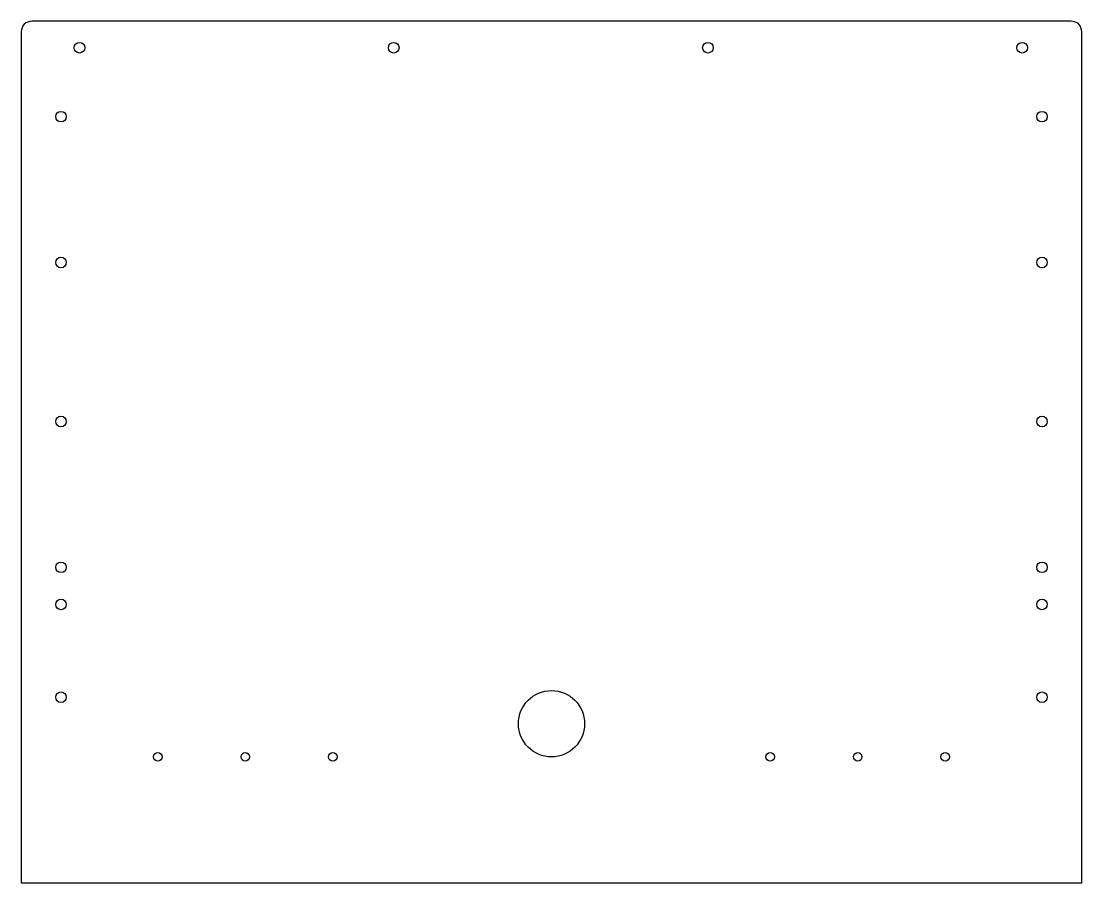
# Model space of a CAD drawing. Header units: millimetres. Extents: x 0 to 400, y 0 to 325.
import ezdxf

# ---------------------------------------------------------------- set-up
doc = ezdxf.new("R2010")
doc.units = ezdxf.units.MM

msp = doc.modelspace()

# ---------------------------------------------------------------- linework, layer by layer
msp.add_lwpolyline([(0, 0), (400, 0), (400, 321, 0.414214), (396, 325), (4, 325, 0.414214), (0, 321)], format="xyb", close=True)
for centre, radius in [((22, 315), 2), ((140.5, 315), 2), ((259, 315), 2), ((377.5, 315), 2), ((15, 289), 2), ((385, 289), 2), ((15, 234), 2), ((385, 234), 2), ((15, 174), 2), ((385, 174), 2), ((15, 119), 2), ((385, 119), 2), ((15, 105), 2), ((385, 105), 2), ((15, 70), 2), ((200, 60), 12.5), ((385, 70), 2), ((51.51, 47.5), 1.6), ((84.51, 47.5), 1.6), ((117.51, 47.5), 1.6), ((282.49, 47.5), 1.6), ((315.49, 47.5), 1.6), ((348.49, 47.5), 1.6)]:
    msp.add_circle(centre, radius)

doc.saveas('drawing.dxf')
